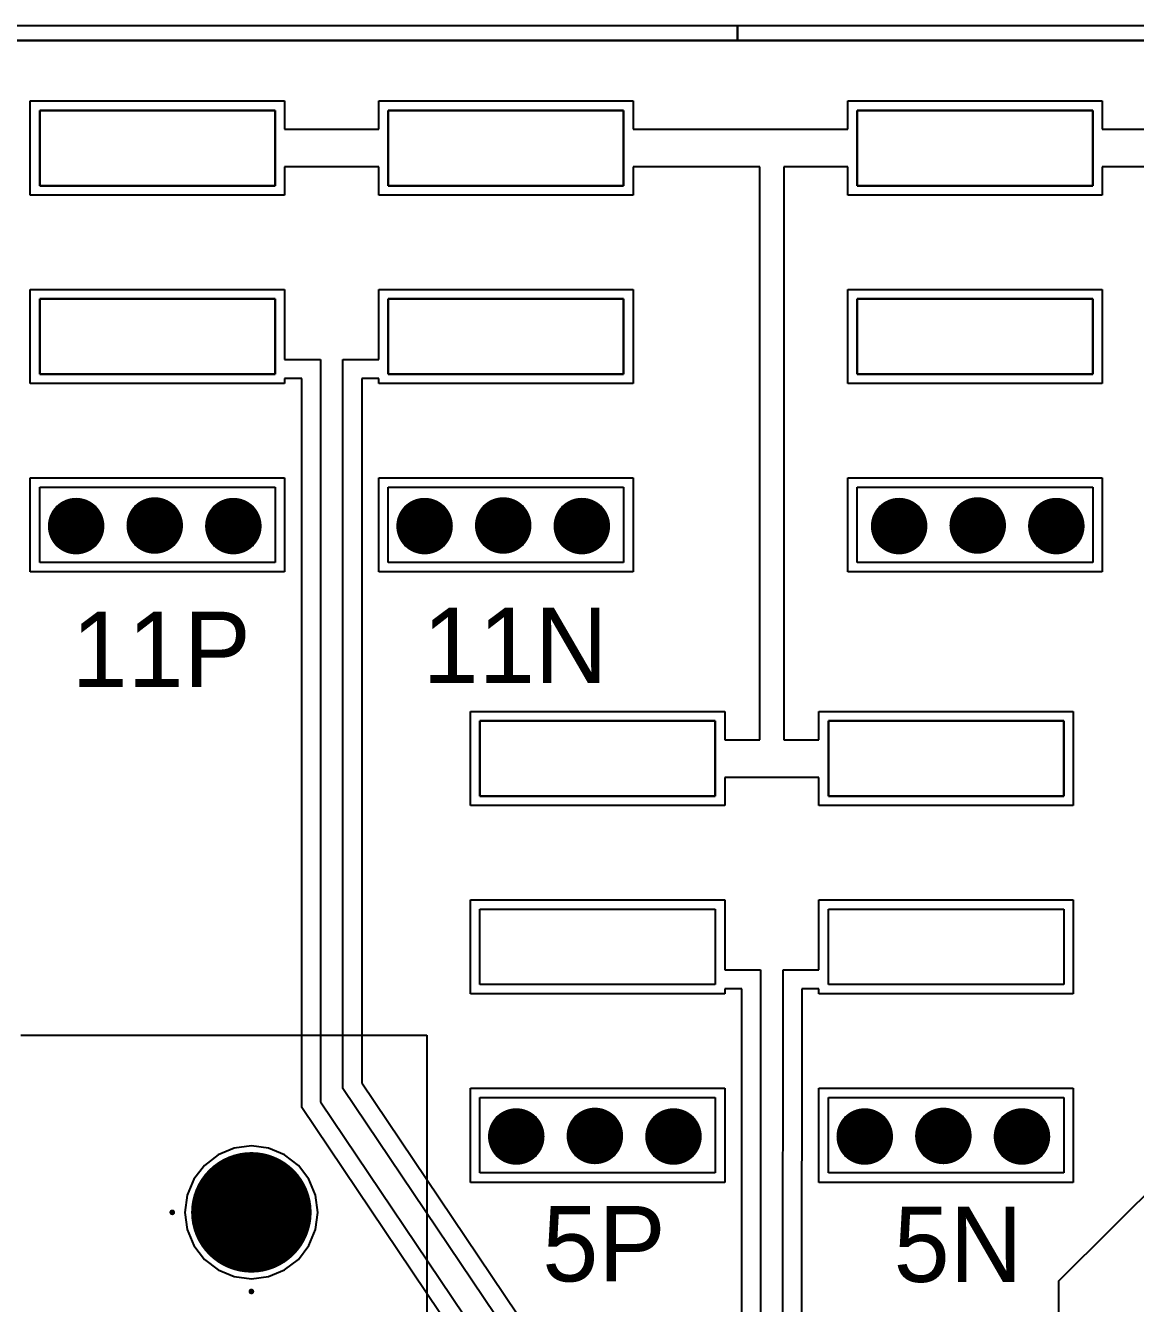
# Model space of a CAD drawing. Header units: millimetres. Extents: x -0.89 to 0.88, y -1.01 to 1.57.
# Drawn here: x -0.383 to 0.206, y 0.327 to 1.005 of the extents above; entities that cross this region are included whole.
import ezdxf

# ---------------------------------------------------------------- set-up
doc = ezdxf.new("R2010")
doc.units = ezdxf.units.MM
doc.header["$MEASUREMENT"] = 0
for name, color, linetype in [('BottomLayer', 5, 'Continuous'), ('DrillDrawing', 1, 'Continuous'), ('Mechanical2', 216, 'Continuous'), ('Mechanical9', 56, 'Continuous'), ('MultiLayer', 9, 'Continuous'), ('PadHoleLayer', 156, 'Continuous'), ('TopLayer', 1, 'Continuous'), ('TopOverlay', 2, 'Continuous'), ('TopPaste', 8, 'Continuous'), ('TopSolder', 216, 'Continuous'), ('ViaHoleLayer', 16, 'Continuous')]:
    doc.layers.add(name, color=color, linetype=linetype)

msp = doc.modelspace()

# ---------------------------------------------------------------- linework, layer by layer
at = {"layer": 'BottomLayer'}
for p, q in [((-0.872, 0.997), (0.872, 0.997)), ((-0.27214, 0.4091), (-0.28065, 0.40557)), ((-0.263, 0.4103), (-0.27214, 0.4091)), ((-0.25386, 0.4091), (-0.263, 0.4103)), ((-0.24535, 0.40557), (-0.25386, 0.4091)), ((-0.28065, 0.40557), (-0.28796, 0.39996)), ((-0.23804, 0.39996), (-0.24535, 0.40557)), ((-0.28796, 0.39996), (-0.29357, 0.39265)), ((-0.23243, 0.39265), (-0.23804, 0.39996)), ((-0.29357, 0.39265), (-0.2971, 0.38414)), ((-0.2289, 0.38414), (-0.23243, 0.39265)), ((-0.2971, 0.38414), (-0.2983, 0.375)), ((-0.2277, 0.375), (-0.2289, 0.38414)), ((-0.2983, 0.375), (-0.2971, 0.36586)), ((-0.2289, 0.36586), (-0.2277, 0.375)), ((-0.2971, 0.36586), (-0.29357, 0.35735)), ((-0.23243, 0.35735), (-0.2289, 0.36586)), ((-0.29357, 0.35735), (-0.28796, 0.35004)), ((-0.23804, 0.35004), (-0.23243, 0.35735)), ((-0.28796, 0.35004), (-0.28065, 0.34443)), ((-0.24535, 0.34443), (-0.23804, 0.35004)), ((-0.28065, 0.34443), (-0.27214, 0.3409)), ((-0.27214, 0.3409), (-0.263, 0.3397)), ((-0.263, 0.3397), (-0.25386, 0.3409)), ((-0.25386, 0.3409), (-0.24535, 0.34443))]:
    msp.add_line(p, q, dxfattribs=at)
for points, const_width in [([(-0.36354, 0.7393, 1), (-0.34854, 0.7393, 1)], 0.015), ([(-0.3218, 0.73961, 1), (-0.3068, 0.73961, 1)], 0.015), ([(-0.28007, 0.7393, 1), (-0.26507, 0.7393, 1)], 0.015), ([(-0.17854, 0.7393, 1), (-0.16354, 0.7393, 1)], 0.015), ([(-0.1368, 0.73961, 1), (-0.1218, 0.73961, 1)], 0.015), ([(-0.09507, 0.7393, 1), (-0.08007, 0.7393, 1)], 0.015), ([(0.07338, 0.7393, 1), (0.08838, 0.7393, 1)], 0.015), ([(0.11511, 0.73961, 1), (0.13011, 0.73961, 1)], 0.015), ([(0.15684, 0.7393, 1), (0.17184, 0.7393, 1)], 0.015), ([(-0.12987, 0.41526, 1), (-0.11487, 0.41526, 1)], 0.015), ([(-0.08814, 0.41557, 1), (-0.07314, 0.41557, 1)], 0.015), ([(-0.04641, 0.41526, 1), (-0.03141, 0.41526, 1)], 0.015), ([(0.05513, 0.41526, 1), (0.07013, 0.41526, 1)], 0.015), ([(0.09686, 0.41557, 1), (0.11186, 0.41557, 1)], 0.015), ([(0.13859, 0.41526, 1), (0.15359, 0.41526, 1)], 0.015), ([(-0.279, 0.375, 1), (-0.247, 0.375, 1)], 0.032)]:
    msp.add_lwpolyline(points, format="xyb", close=True, dxfattribs=dict(at, const_width=const_width))
at = {"layer": 'DrillDrawing', "const_width": 0.002}
for points in [[(-0.36604, 0.7493), (-0.34604, 0.7493)], [(-0.36604, 0.7293), (-0.36604, 0.7493)], [(-0.36204, 0.7453), (-0.35004, 0.7453)], [(-0.36204, 0.7333), (-0.36204, 0.7453)], [(-0.35004, 0.7333), (-0.35004, 0.7453)], [(-0.34604, 0.7293), (-0.34604, 0.7493)], [(-0.3243, 0.74961), (-0.3043, 0.74961)], [(-0.3243, 0.72961), (-0.3243, 0.74961)], [(-0.3203, 0.74561), (-0.3083, 0.74561)], [(-0.3203, 0.73361), (-0.3203, 0.74561)], [(-0.3083, 0.73361), (-0.3083, 0.74561)], [(-0.3043, 0.72961), (-0.3043, 0.74961)], [(-0.28257, 0.7493), (-0.26257, 0.7493)], [(-0.28257, 0.7293), (-0.28257, 0.7493)], [(-0.27857, 0.7453), (-0.26657, 0.7453)], [(-0.27857, 0.7333), (-0.27857, 0.7453)], [(-0.26657, 0.7333), (-0.26657, 0.7453)], [(-0.26257, 0.7293), (-0.26257, 0.7493)], [(-0.18104, 0.7493), (-0.16104, 0.7493)], [(-0.18104, 0.7293), (-0.18104, 0.7493)], [(-0.17704, 0.7453), (-0.16504, 0.7453)], [(-0.17704, 0.7333), (-0.17704, 0.7453)], [(-0.16504, 0.7333), (-0.16504, 0.7453)], [(-0.16104, 0.7293), (-0.16104, 0.7493)], [(-0.1393, 0.74961), (-0.1193, 0.74961)], [(-0.1393, 0.72961), (-0.1393, 0.74961)], [(-0.1353, 0.74561), (-0.1233, 0.74561)], [(-0.1353, 0.73361), (-0.1353, 0.74561)], [(-0.1233, 0.73361), (-0.1233, 0.74561)], [(-0.1193, 0.72961), (-0.1193, 0.74961)], [(-0.09757, 0.7493), (-0.07757, 0.7493)], [(-0.09757, 0.7293), (-0.09757, 0.7493)], [(-0.09357, 0.7453), (-0.08157, 0.7453)], [(-0.09357, 0.7333), (-0.09357, 0.7453)], [(-0.08157, 0.7333), (-0.08157, 0.7453)], [(-0.07757, 0.7293), (-0.07757, 0.7493)], [(0.07088, 0.7493), (0.09088, 0.7493)], [(0.07088, 0.7293), (0.07088, 0.7493)], [(0.07488, 0.7453), (0.08688, 0.7453)], [(0.07488, 0.7333), (0.07488, 0.7453)], [(0.08688, 0.7333), (0.08688, 0.7453)], [(0.09088, 0.7293), (0.09088, 0.7493)], [(0.11261, 0.74961), (0.13261, 0.74961)], [(0.11261, 0.72961), (0.11261, 0.74961)], [(0.11661, 0.74561), (0.12861, 0.74561)], [(0.11661, 0.73361), (0.11661, 0.74561)], [(0.12861, 0.73361), (0.12861, 0.74561)], [(0.13261, 0.72961), (0.13261, 0.74961)], [(0.15434, 0.7493), (0.17434, 0.7493)], [(0.15434, 0.7293), (0.15434, 0.7493)], [(0.15834, 0.7453), (0.17034, 0.7453)], [(0.15834, 0.7333), (0.15834, 0.7453)], [(0.17034, 0.7333), (0.17034, 0.7453)], [(0.17434, 0.7293), (0.17434, 0.7493)], [(-0.36204, 0.7333), (-0.35004, 0.7333)], [(-0.3203, 0.73361), (-0.3083, 0.73361)], [(-0.27857, 0.7333), (-0.26657, 0.7333)], [(-0.17704, 0.7333), (-0.16504, 0.7333)], [(-0.1353, 0.73361), (-0.1233, 0.73361)], [(-0.09357, 0.7333), (-0.08157, 0.7333)], [(0.07488, 0.7333), (0.08688, 0.7333)], [(0.11661, 0.73361), (0.12861, 0.73361)], [(0.15834, 0.7333), (0.17034, 0.7333)], [(-0.36604, 0.7293), (-0.34604, 0.7293)], [(-0.3243, 0.72961), (-0.3043, 0.72961)], [(-0.28257, 0.7293), (-0.26257, 0.7293)], [(-0.18104, 0.7293), (-0.16104, 0.7293)], [(-0.1393, 0.72961), (-0.1193, 0.72961)], [(-0.09757, 0.7293), (-0.07757, 0.7293)], [(0.07088, 0.7293), (0.09088, 0.7293)], [(0.11261, 0.72961), (0.13261, 0.72961)], [(0.15434, 0.7293), (0.17434, 0.7293)], [(-0.13237, 0.42526), (-0.11237, 0.42526)], [(-0.13237, 0.40526), (-0.13237, 0.42526)], [(-0.12837, 0.42126), (-0.11637, 0.42126)], [(-0.12837, 0.40926), (-0.12837, 0.42126)], [(-0.11637, 0.40926), (-0.11637, 0.42126)], [(-0.11237, 0.40526), (-0.11237, 0.42526)], [(-0.09064, 0.42557), (-0.07064, 0.42557)], [(-0.09064, 0.40557), (-0.09064, 0.42557)], [(-0.08664, 0.42157), (-0.07464, 0.42157)], [(-0.08664, 0.40957), (-0.08664, 0.42157)], [(-0.07464, 0.40957), (-0.07464, 0.42157)], [(-0.07064, 0.40557), (-0.07064, 0.42557)], [(-0.04891, 0.42526), (-0.02891, 0.42526)], [(-0.04891, 0.40526), (-0.04891, 0.42526)], [(-0.04491, 0.42126), (-0.03291, 0.42126)], [(-0.04491, 0.40926), (-0.04491, 0.42126)], [(-0.03291, 0.40926), (-0.03291, 0.42126)], [(-0.02891, 0.40526), (-0.02891, 0.42526)], [(0.05263, 0.42526), (0.07263, 0.42526)], [(0.05263, 0.40526), (0.05263, 0.42526)], [(0.05663, 0.42126), (0.06863, 0.42126)], [(0.05663, 0.40926), (0.05663, 0.42126)], [(0.06863, 0.40926), (0.06863, 0.42126)], [(0.07263, 0.40526), (0.07263, 0.42526)], [(0.09436, 0.42557), (0.11436, 0.42557)], [(0.09436, 0.40557), (0.09436, 0.42557)], [(0.09836, 0.42157), (0.11036, 0.42157)], [(0.09836, 0.40957), (0.09836, 0.42157)], [(0.11036, 0.40957), (0.11036, 0.42157)], [(0.11436, 0.40557), (0.11436, 0.42557)], [(0.13609, 0.42526), (0.15609, 0.42526)], [(0.13609, 0.40526), (0.13609, 0.42526)], [(0.14009, 0.42126), (0.15209, 0.42126)], [(0.14009, 0.40926), (0.14009, 0.42126)], [(0.15209, 0.40926), (0.15209, 0.42126)], [(0.15609, 0.40526), (0.15609, 0.42526)], [(-0.12837, 0.40926), (-0.11637, 0.40926)], [(-0.08664, 0.40957), (-0.07464, 0.40957)], [(-0.04491, 0.40926), (-0.03291, 0.40926)], [(0.05663, 0.40926), (0.06863, 0.40926)], [(0.09836, 0.40957), (0.11036, 0.40957)], [(0.14009, 0.40926), (0.15209, 0.40926)], [(-0.13237, 0.40526), (-0.11237, 0.40526)], [(-0.09064, 0.40557), (-0.07064, 0.40557)], [(-0.04891, 0.40526), (-0.02891, 0.40526)], [(0.05263, 0.40526), (0.07263, 0.40526)], [(0.09436, 0.40557), (0.11436, 0.40557)], [(0.13609, 0.40526), (0.15609, 0.40526)], [(-0.273, 0.385), (-0.253, 0.385)], [(-0.273, 0.365), (-0.273, 0.385)], [(-0.253, 0.365), (-0.253, 0.385)], [(-0.273, 0.365), (-0.253, 0.365)]]:
    msp.add_lwpolyline(points, dxfattribs=at)
at = {"layer": 'DrillDrawing', "const_width": 0.001}
for points in [[(-0.36654, 0.7493, 1), (-0.36554, 0.7493, 1)], [(-0.36654, 0.7493, 1), (-0.36554, 0.7493, 1)], [(-0.36254, 0.7453, 1), (-0.36154, 0.7453, 1)], [(-0.36254, 0.7453, 1), (-0.36154, 0.7453, 1)], [(-0.35054, 0.7453, 1), (-0.34954, 0.7453, 1)], [(-0.35054, 0.7453, 1), (-0.34954, 0.7453, 1)], [(-0.34654, 0.7493, 1), (-0.34554, 0.7493, 1)], [(-0.34654, 0.7493, 1), (-0.34554, 0.7493, 1)], [(-0.3248, 0.74961, 1), (-0.3238, 0.74961, 1)], [(-0.3248, 0.74961, 1), (-0.3238, 0.74961, 1)], [(-0.3208, 0.74561, 1), (-0.3198, 0.74561, 1)], [(-0.3208, 0.74561, 1), (-0.3198, 0.74561, 1)], [(-0.3088, 0.74561, 1), (-0.3078, 0.74561, 1)], [(-0.3088, 0.74561, 1), (-0.3078, 0.74561, 1)], [(-0.3048, 0.74961, 1), (-0.3038, 0.74961, 1)], [(-0.3048, 0.74961, 1), (-0.3038, 0.74961, 1)], [(-0.28307, 0.7493, 1), (-0.28207, 0.7493, 1)], [(-0.28307, 0.7493, 1), (-0.28207, 0.7493, 1)], [(-0.27907, 0.7453, 1), (-0.27807, 0.7453, 1)], [(-0.27907, 0.7453, 1), (-0.27807, 0.7453, 1)], [(-0.26707, 0.7453, 1), (-0.26607, 0.7453, 1)], [(-0.26707, 0.7453, 1), (-0.26607, 0.7453, 1)], [(-0.26307, 0.7493, 1), (-0.26207, 0.7493, 1)], [(-0.26307, 0.7493, 1), (-0.26207, 0.7493, 1)], [(-0.18154, 0.7493, 1), (-0.18054, 0.7493, 1)], [(-0.18154, 0.7493, 1), (-0.18054, 0.7493, 1)], [(-0.17754, 0.7453, 1), (-0.17654, 0.7453, 1)], [(-0.17754, 0.7453, 1), (-0.17654, 0.7453, 1)], [(-0.16554, 0.7453, 1), (-0.16454, 0.7453, 1)], [(-0.16554, 0.7453, 1), (-0.16454, 0.7453, 1)], [(-0.16154, 0.7493, 1), (-0.16054, 0.7493, 1)], [(-0.16154, 0.7493, 1), (-0.16054, 0.7493, 1)], [(-0.1398, 0.74961, 1), (-0.1388, 0.74961, 1)], [(-0.1398, 0.74961, 1), (-0.1388, 0.74961, 1)], [(-0.1358, 0.74561, 1), (-0.1348, 0.74561, 1)], [(-0.1358, 0.74561, 1), (-0.1348, 0.74561, 1)], [(-0.1238, 0.74561, 1), (-0.1228, 0.74561, 1)], [(-0.1238, 0.74561, 1), (-0.1228, 0.74561, 1)], [(-0.1198, 0.74961, 1), (-0.1188, 0.74961, 1)], [(-0.1198, 0.74961, 1), (-0.1188, 0.74961, 1)], [(-0.09807, 0.7493, 1), (-0.09707, 0.7493, 1)], [(-0.09807, 0.7493, 1), (-0.09707, 0.7493, 1)], [(-0.09407, 0.7453, 1), (-0.09307, 0.7453, 1)], [(-0.09407, 0.7453, 1), (-0.09307, 0.7453, 1)], [(-0.08207, 0.7453, 1), (-0.08107, 0.7453, 1)], [(-0.08207, 0.7453, 1), (-0.08107, 0.7453, 1)], [(-0.07807, 0.7493, 1), (-0.07707, 0.7493, 1)], [(-0.07807, 0.7493, 1), (-0.07707, 0.7493, 1)], [(0.07038, 0.7493, 1), (0.07138, 0.7493, 1)], [(0.07038, 0.7493, 1), (0.07138, 0.7493, 1)], [(0.07438, 0.7453, 1), (0.07538, 0.7453, 1)], [(0.07438, 0.7453, 1), (0.07538, 0.7453, 1)], [(0.08638, 0.7453, 1), (0.08738, 0.7453, 1)], [(0.08638, 0.7453, 1), (0.08738, 0.7453, 1)], [(0.09038, 0.7493, 1), (0.09138, 0.7493, 1)], [(0.09038, 0.7493, 1), (0.09138, 0.7493, 1)], [(0.11211, 0.74961, 1), (0.11311, 0.74961, 1)], [(0.11211, 0.74961, 1), (0.11311, 0.74961, 1)], [(0.11611, 0.74561, 1), (0.11711, 0.74561, 1)], [(0.11611, 0.74561, 1), (0.11711, 0.74561, 1)], [(0.12811, 0.74561, 1), (0.12911, 0.74561, 1)], [(0.12811, 0.74561, 1), (0.12911, 0.74561, 1)], [(0.13211, 0.74961, 1), (0.13311, 0.74961, 1)], [(0.13211, 0.74961, 1), (0.13311, 0.74961, 1)], [(0.15384, 0.7493, 1), (0.15484, 0.7493, 1)], [(0.15384, 0.7493, 1), (0.15484, 0.7493, 1)], [(0.15784, 0.7453, 1), (0.15884, 0.7453, 1)], [(0.15784, 0.7453, 1), (0.15884, 0.7453, 1)], [(0.16984, 0.7453, 1), (0.17084, 0.7453, 1)], [(0.16984, 0.7453, 1), (0.17084, 0.7453, 1)], [(0.17384, 0.7493, 1), (0.17484, 0.7493, 1)], [(0.17384, 0.7493, 1), (0.17484, 0.7493, 1)], [(-0.36254, 0.7333, 1), (-0.36154, 0.7333, 1)], [(-0.36254, 0.7333, 1), (-0.36154, 0.7333, 1)], [(-0.35054, 0.7333, 1), (-0.34954, 0.7333, 1)], [(-0.35054, 0.7333, 1), (-0.34954, 0.7333, 1)], [(-0.3208, 0.73361, 1), (-0.3198, 0.73361, 1)], [(-0.3208, 0.73361, 1), (-0.3198, 0.73361, 1)], [(-0.3088, 0.73361, 1), (-0.3078, 0.73361, 1)], [(-0.3088, 0.73361, 1), (-0.3078, 0.73361, 1)], [(-0.27907, 0.7333, 1), (-0.27807, 0.7333, 1)], [(-0.27907, 0.7333, 1), (-0.27807, 0.7333, 1)], [(-0.26707, 0.7333, 1), (-0.26607, 0.7333, 1)], [(-0.26707, 0.7333, 1), (-0.26607, 0.7333, 1)], [(-0.17754, 0.7333, 1), (-0.17654, 0.7333, 1)], [(-0.17754, 0.7333, 1), (-0.17654, 0.7333, 1)], [(-0.16554, 0.7333, 1), (-0.16454, 0.7333, 1)], [(-0.16554, 0.7333, 1), (-0.16454, 0.7333, 1)], [(-0.1358, 0.73361, 1), (-0.1348, 0.73361, 1)], [(-0.1358, 0.73361, 1), (-0.1348, 0.73361, 1)], [(-0.1238, 0.73361, 1), (-0.1228, 0.73361, 1)], [(-0.1238, 0.73361, 1), (-0.1228, 0.73361, 1)], [(-0.09407, 0.7333, 1), (-0.09307, 0.7333, 1)], [(-0.09407, 0.7333, 1), (-0.09307, 0.7333, 1)], [(-0.08207, 0.7333, 1), (-0.08107, 0.7333, 1)], [(-0.08207, 0.7333, 1), (-0.08107, 0.7333, 1)], [(0.07438, 0.7333, 1), (0.07538, 0.7333, 1)], [(0.07438, 0.7333, 1), (0.07538, 0.7333, 1)], [(0.08638, 0.7333, 1), (0.08738, 0.7333, 1)], [(0.08638, 0.7333, 1), (0.08738, 0.7333, 1)], [(0.11611, 0.73361, 1), (0.11711, 0.73361, 1)], [(0.11611, 0.73361, 1), (0.11711, 0.73361, 1)], [(0.12811, 0.73361, 1), (0.12911, 0.73361, 1)], [(0.12811, 0.73361, 1), (0.12911, 0.73361, 1)], [(0.15784, 0.7333, 1), (0.15884, 0.7333, 1)], [(0.15784, 0.7333, 1), (0.15884, 0.7333, 1)], [(0.16984, 0.7333, 1), (0.17084, 0.7333, 1)], [(0.16984, 0.7333, 1), (0.17084, 0.7333, 1)], [(-0.36654, 0.7293, 1), (-0.36554, 0.7293, 1)], [(-0.36654, 0.7293, 1), (-0.36554, 0.7293, 1)], [(-0.34654, 0.7293, 1), (-0.34554, 0.7293, 1)], [(-0.34654, 0.7293, 1), (-0.34554, 0.7293, 1)], [(-0.3248, 0.72961, 1), (-0.3238, 0.72961, 1)], [(-0.3248, 0.72961, 1), (-0.3238, 0.72961, 1)], [(-0.3048, 0.72961, 1), (-0.3038, 0.72961, 1)], [(-0.3048, 0.72961, 1), (-0.3038, 0.72961, 1)], [(-0.28307, 0.7293, 1), (-0.28207, 0.7293, 1)], [(-0.28307, 0.7293, 1), (-0.28207, 0.7293, 1)], [(-0.26307, 0.7293, 1), (-0.26207, 0.7293, 1)], [(-0.26307, 0.7293, 1), (-0.26207, 0.7293, 1)], [(-0.18154, 0.7293, 1), (-0.18054, 0.7293, 1)], [(-0.18154, 0.7293, 1), (-0.18054, 0.7293, 1)], [(-0.16154, 0.7293, 1), (-0.16054, 0.7293, 1)], [(-0.16154, 0.7293, 1), (-0.16054, 0.7293, 1)], [(-0.1398, 0.72961, 1), (-0.1388, 0.72961, 1)], [(-0.1398, 0.72961, 1), (-0.1388, 0.72961, 1)], [(-0.1198, 0.72961, 1), (-0.1188, 0.72961, 1)], [(-0.1198, 0.72961, 1), (-0.1188, 0.72961, 1)], [(-0.09807, 0.7293, 1), (-0.09707, 0.7293, 1)], [(-0.09807, 0.7293, 1), (-0.09707, 0.7293, 1)], [(-0.07807, 0.7293, 1), (-0.07707, 0.7293, 1)], [(-0.07807, 0.7293, 1), (-0.07707, 0.7293, 1)], [(0.07038, 0.7293, 1), (0.07138, 0.7293, 1)], [(0.07038, 0.7293, 1), (0.07138, 0.7293, 1)], [(0.09038, 0.7293, 1), (0.09138, 0.7293, 1)], [(0.09038, 0.7293, 1), (0.09138, 0.7293, 1)], [(0.11211, 0.72961, 1), (0.11311, 0.72961, 1)], [(0.11211, 0.72961, 1), (0.11311, 0.72961, 1)], [(0.13211, 0.72961, 1), (0.13311, 0.72961, 1)], [(0.13211, 0.72961, 1), (0.13311, 0.72961, 1)], [(0.15384, 0.7293, 1), (0.15484, 0.7293, 1)], [(0.15384, 0.7293, 1), (0.15484, 0.7293, 1)], [(0.17384, 0.7293, 1), (0.17484, 0.7293, 1)], [(0.17384, 0.7293, 1), (0.17484, 0.7293, 1)], [(-0.13287, 0.42526, 1), (-0.13187, 0.42526, 1)], [(-0.13287, 0.42526, 1), (-0.13187, 0.42526, 1)], [(-0.12887, 0.42126, 1), (-0.12787, 0.42126, 1)], [(-0.12887, 0.42126, 1), (-0.12787, 0.42126, 1)], [(-0.11687, 0.42126, 1), (-0.11587, 0.42126, 1)], [(-0.11687, 0.42126, 1), (-0.11587, 0.42126, 1)], [(-0.11287, 0.42526, 1), (-0.11187, 0.42526, 1)], [(-0.11287, 0.42526, 1), (-0.11187, 0.42526, 1)], [(-0.09114, 0.42557, 1), (-0.09014, 0.42557, 1)], [(-0.09114, 0.42557, 1), (-0.09014, 0.42557, 1)], [(-0.08714, 0.42157, 1), (-0.08614, 0.42157, 1)], [(-0.08714, 0.42157, 1), (-0.08614, 0.42157, 1)], [(-0.07514, 0.42157, 1), (-0.07414, 0.42157, 1)], [(-0.07514, 0.42157, 1), (-0.07414, 0.42157, 1)], [(-0.07114, 0.42557, 1), (-0.07014, 0.42557, 1)], [(-0.07114, 0.42557, 1), (-0.07014, 0.42557, 1)], [(-0.04941, 0.42526, 1), (-0.04841, 0.42526, 1)], [(-0.04941, 0.42526, 1), (-0.04841, 0.42526, 1)], [(-0.04541, 0.42126, 1), (-0.04441, 0.42126, 1)], [(-0.04541, 0.42126, 1), (-0.04441, 0.42126, 1)], [(-0.03341, 0.42126, 1), (-0.03241, 0.42126, 1)], [(-0.03341, 0.42126, 1), (-0.03241, 0.42126, 1)], [(-0.02941, 0.42526, 1), (-0.02841, 0.42526, 1)], [(-0.02941, 0.42526, 1), (-0.02841, 0.42526, 1)], [(0.05213, 0.42526, 1), (0.05313, 0.42526, 1)], [(0.05213, 0.42526, 1), (0.05313, 0.42526, 1)], [(0.05613, 0.42126, 1), (0.05713, 0.42126, 1)], [(0.05613, 0.42126, 1), (0.05713, 0.42126, 1)], [(0.06813, 0.42126, 1), (0.06913, 0.42126, 1)], [(0.06813, 0.42126, 1), (0.06913, 0.42126, 1)], [(0.07213, 0.42526, 1), (0.07313, 0.42526, 1)], [(0.07213, 0.42526, 1), (0.07313, 0.42526, 1)], [(0.09386, 0.42557, 1), (0.09486, 0.42557, 1)], [(0.09386, 0.42557, 1), (0.09486, 0.42557, 1)], [(0.09786, 0.42157, 1), (0.09886, 0.42157, 1)], [(0.09786, 0.42157, 1), (0.09886, 0.42157, 1)], [(0.10986, 0.42157, 1), (0.11086, 0.42157, 1)], [(0.10986, 0.42157, 1), (0.11086, 0.42157, 1)], [(0.11386, 0.42557, 1), (0.11486, 0.42557, 1)], [(0.11386, 0.42557, 1), (0.11486, 0.42557, 1)], [(0.13559, 0.42526, 1), (0.13659, 0.42526, 1)], [(0.13559, 0.42526, 1), (0.13659, 0.42526, 1)], [(0.13959, 0.42126, 1), (0.14059, 0.42126, 1)], [(0.13959, 0.42126, 1), (0.14059, 0.42126, 1)], [(0.15159, 0.42126, 1), (0.15259, 0.42126, 1)], [(0.15159, 0.42126, 1), (0.15259, 0.42126, 1)], [(0.15559, 0.42526, 1), (0.15659, 0.42526, 1)], [(0.15559, 0.42526, 1), (0.15659, 0.42526, 1)], [(-0.12887, 0.40926, 1), (-0.12787, 0.40926, 1)], [(-0.12887, 0.40926, 1), (-0.12787, 0.40926, 1)], [(-0.11687, 0.40926, 1), (-0.11587, 0.40926, 1)], [(-0.11687, 0.40926, 1), (-0.11587, 0.40926, 1)], [(-0.08714, 0.40957, 1), (-0.08614, 0.40957, 1)], [(-0.08714, 0.40957, 1), (-0.08614, 0.40957, 1)], [(-0.07514, 0.40957, 1), (-0.07414, 0.40957, 1)], [(-0.07514, 0.40957, 1), (-0.07414, 0.40957, 1)], [(-0.04541, 0.40926, 1), (-0.04441, 0.40926, 1)], [(-0.04541, 0.40926, 1), (-0.04441, 0.40926, 1)], [(-0.03341, 0.40926, 1), (-0.03241, 0.40926, 1)], [(-0.03341, 0.40926, 1), (-0.03241, 0.40926, 1)], [(0.05613, 0.40926, 1), (0.05713, 0.40926, 1)], [(0.05613, 0.40926, 1), (0.05713, 0.40926, 1)], [(0.06813, 0.40926, 1), (0.06913, 0.40926, 1)], [(0.06813, 0.40926, 1), (0.06913, 0.40926, 1)], [(0.09786, 0.40957, 1), (0.09886, 0.40957, 1)], [(0.09786, 0.40957, 1), (0.09886, 0.40957, 1)], [(0.10986, 0.40957, 1), (0.11086, 0.40957, 1)], [(0.10986, 0.40957, 1), (0.11086, 0.40957, 1)], [(0.13959, 0.40926, 1), (0.14059, 0.40926, 1)], [(0.13959, 0.40926, 1), (0.14059, 0.40926, 1)], [(0.15159, 0.40926, 1), (0.15259, 0.40926, 1)], [(0.15159, 0.40926, 1), (0.15259, 0.40926, 1)], [(-0.13287, 0.40526, 1), (-0.13187, 0.40526, 1)], [(-0.13287, 0.40526, 1), (-0.13187, 0.40526, 1)], [(-0.11287, 0.40526, 1), (-0.11187, 0.40526, 1)], [(-0.11287, 0.40526, 1), (-0.11187, 0.40526, 1)], [(-0.09114, 0.40557, 1), (-0.09014, 0.40557, 1)], [(-0.09114, 0.40557, 1), (-0.09014, 0.40557, 1)], [(-0.07114, 0.40557, 1), (-0.07014, 0.40557, 1)], [(-0.07114, 0.40557, 1), (-0.07014, 0.40557, 1)], [(-0.04941, 0.40526, 1), (-0.04841, 0.40526, 1)], [(-0.04941, 0.40526, 1), (-0.04841, 0.40526, 1)], [(-0.02941, 0.40526, 1), (-0.02841, 0.40526, 1)], [(-0.02941, 0.40526, 1), (-0.02841, 0.40526, 1)], [(0.05213, 0.40526, 1), (0.05313, 0.40526, 1)], [(0.05213, 0.40526, 1), (0.05313, 0.40526, 1)], [(0.07213, 0.40526, 1), (0.07313, 0.40526, 1)], [(0.07213, 0.40526, 1), (0.07313, 0.40526, 1)], [(0.09386, 0.40557, 1), (0.09486, 0.40557, 1)], [(0.09386, 0.40557, 1), (0.09486, 0.40557, 1)], [(0.11386, 0.40557, 1), (0.11486, 0.40557, 1)], [(0.11386, 0.40557, 1), (0.11486, 0.40557, 1)], [(0.13559, 0.40526, 1), (0.13659, 0.40526, 1)], [(0.13559, 0.40526, 1), (0.13659, 0.40526, 1)], [(0.15559, 0.40526, 1), (0.15659, 0.40526, 1)], [(0.15559, 0.40526, 1), (0.15659, 0.40526, 1)], [(-0.2735, 0.385, 1), (-0.2725, 0.385, 1)], [(-0.2735, 0.385, 1), (-0.2725, 0.385, 1)], [(-0.2535, 0.385, 1), (-0.2525, 0.385, 1)], [(-0.2535, 0.385, 1), (-0.2525, 0.385, 1)], [(-0.2735, 0.365, 1), (-0.2725, 0.365, 1)], [(-0.2735, 0.365, 1), (-0.2725, 0.365, 1)], [(-0.2535, 0.365, 1), (-0.2525, 0.365, 1)], [(-0.2535, 0.365, 1), (-0.2525, 0.365, 1)]]:
    msp.add_lwpolyline(points, format="xyb", close=True, dxfattribs=at)
at = {"layer": 'Mechanical2', "const_width": 0.0000001}
msp.add_lwpolyline([(-0.875, 1), (0.875, 1)], dxfattribs=at)
at = {"layer": 'Mechanical9', "const_width": 0.0015}
for points in [[(-0.30575, 0.375, 1), (-0.30425, 0.375, 1)], [(-0.26375, 0.333, 1), (-0.26225, 0.333, 1)]]:
    msp.add_lwpolyline(points, format="xyb", close=True, dxfattribs=at)
at = {"layer": 'MultiLayer'}
for points, const_width in [([(-0.36354, 0.7393, 1), (-0.34854, 0.7393, 1)], 0.015), ([(-0.3218, 0.73961, 1), (-0.3068, 0.73961, 1)], 0.015), ([(-0.28007, 0.7393, 1), (-0.26507, 0.7393, 1)], 0.015), ([(-0.17854, 0.7393, 1), (-0.16354, 0.7393, 1)], 0.015), ([(-0.1368, 0.73961, 1), (-0.1218, 0.73961, 1)], 0.015), ([(-0.09507, 0.7393, 1), (-0.08007, 0.7393, 1)], 0.015), ([(0.07338, 0.7393, 1), (0.08838, 0.7393, 1)], 0.015), ([(0.11511, 0.73961, 1), (0.13011, 0.73961, 1)], 0.015), ([(0.15684, 0.7393, 1), (0.17184, 0.7393, 1)], 0.015), ([(-0.12987, 0.41526, 1), (-0.11487, 0.41526, 1)], 0.015), ([(-0.08814, 0.41557, 1), (-0.07314, 0.41557, 1)], 0.015), ([(-0.04641, 0.41526, 1), (-0.03141, 0.41526, 1)], 0.015), ([(0.05513, 0.41526, 1), (0.07013, 0.41526, 1)], 0.015), ([(0.09686, 0.41557, 1), (0.11186, 0.41557, 1)], 0.015), ([(0.13859, 0.41526, 1), (0.15359, 0.41526, 1)], 0.015), ([(-0.279, 0.375, 1), (-0.247, 0.375, 1)], 0.032)]:
    msp.add_lwpolyline(points, format="xyb", close=True, dxfattribs=dict(at, const_width=const_width))
at = {"layer": 'PadHoleLayer', "const_width": 0.032}
msp.add_lwpolyline([(-0.279, 0.375, 1), (-0.247, 0.375, 1)], format="xyb", close=True, dxfattribs=at)
at = {"layer": 'TopLayer'}
for p, q in [((-0.38036, 0.91496), (-0.38036, 0.96496)), ((-0.38036, 0.96496), (-0.24536, 0.96496)), ((-0.24536, 0.96496), (-0.24536, 0.94996)), ((-0.19536, 0.94996), (-0.19536, 0.96496)), ((-0.19536, 0.96496), (-0.06036, 0.96496)), ((-0.06036, 0.96496), (-0.06036, 0.94996)), ((0.05367, 0.94996), (0.05367, 0.96496)), ((0.05367, 0.96496), (0.18867, 0.96496)), ((0.18867, 0.96496), (0.18867, 0.94996)), ((-0.24536, 0.94996), (-0.19536, 0.94996)), ((-0.06036, 0.94996), (0.05367, 0.94996)), ((0.18867, 0.94996), (0.23867, 0.94996)), ((-0.19536, 0.92996), (-0.24536, 0.92996)), ((-0.24536, 0.92996), (-0.24536, 0.91496)), ((-0.19536, 0.91496), (-0.19536, 0.92996)), ((0.00691, 0.92996), (-0.06036, 0.92996)), ((-0.06036, 0.92996), (-0.06036, 0.91496)), ((0.00691, 0.62592), (0.00691, 0.92996)), ((0.05367, 0.92996), (0.01969, 0.92996)), ((0.01969, 0.92996), (0.01969, 0.62592)), ((0.05367, 0.91496), (0.05367, 0.92996)), ((0.23867, 0.92996), (0.18867, 0.92996)), ((0.18867, 0.92996), (0.18867, 0.91496)), ((-0.24536, 0.91496), (-0.38036, 0.91496)), ((-0.06036, 0.91496), (-0.19536, 0.91496)), ((0.18867, 0.91496), (0.05367, 0.91496)), ((-0.38036, 0.81496), (-0.38036, 0.86496)), ((-0.38036, 0.86496), (-0.24536, 0.86496)), ((-0.24536, 0.86496), (-0.24536, 0.82771)), ((-0.19536, 0.82771), (-0.19536, 0.86496)), ((-0.19536, 0.86496), (-0.06036, 0.86496)), ((-0.06036, 0.86496), (-0.06036, 0.81496)), ((0.05367, 0.81496), (0.05367, 0.86496)), ((0.05367, 0.86496), (0.18867, 0.86496)), ((0.18867, 0.86496), (0.18867, 0.81496)), ((-0.24536, 0.82771), (-0.22629, 0.82771)), ((-0.22629, 0.82771), (-0.22629, 0.43366)), ((-0.21443, 0.44078), (-0.21443, 0.82771)), ((-0.21443, 0.82771), (-0.19536, 0.82771)), ((-0.24536, 0.81496), (-0.38036, 0.81496)), ((-0.23629, 0.81771), (-0.24536, 0.81771)), ((-0.24536, 0.81771), (-0.24536, 0.81496)), ((-0.23629, 0.43061), (-0.23629, 0.81771)), ((-0.19536, 0.81771), (-0.20443, 0.81771)), ((-0.20443, 0.81771), (-0.20443, 0.44383)), ((-0.19536, 0.81496), (-0.19536, 0.81771)), ((-0.06036, 0.81496), (-0.19536, 0.81496)), ((0.18867, 0.81496), (0.05367, 0.81496)), ((-0.38036, 0.71496), (-0.38036, 0.76496)), ((-0.38036, 0.76496), (-0.24536, 0.76496)), ((-0.24536, 0.76496), (-0.24536, 0.71496)), ((-0.19536, 0.71496), (-0.19536, 0.76496)), ((-0.19536, 0.76496), (-0.06036, 0.76496)), ((-0.06036, 0.76496), (-0.06036, 0.71496)), ((0.05367, 0.71496), (0.05367, 0.76496)), ((0.05367, 0.76496), (0.18867, 0.76496)), ((0.18867, 0.76496), (0.18867, 0.71496)), ((-0.24536, 0.71496), (-0.38036, 0.71496)), ((-0.06036, 0.71496), (-0.19536, 0.71496)), ((0.18867, 0.71496), (0.05367, 0.71496)), ((-0.1467, 0.59092), (-0.1467, 0.64092)), ((-0.1467, 0.64092), (-0.0117, 0.64092)), ((-0.0117, 0.64092), (-0.0117, 0.62592)), ((0.0383, 0.62592), (0.0383, 0.64092)), ((0.0383, 0.64092), (0.1733, 0.64092)), ((0.1733, 0.64092), (0.1733, 0.59092)), ((-0.0117, 0.62592), (0.00691, 0.62592)), ((0.01969, 0.62592), (0.0383, 0.62592)), ((0.0383, 0.60592), (-0.0117, 0.60592)), ((-0.0117, 0.60592), (-0.0117, 0.59092)), ((0.0383, 0.59092), (0.0383, 0.60592)), ((-0.0117, 0.59092), (-0.1467, 0.59092)), ((0.1733, 0.59092), (0.0383, 0.59092)), ((-0.1467, 0.49092), (-0.1467, 0.54092)), ((-0.1467, 0.54092), (-0.0117, 0.54092)), ((-0.0117, 0.54092), (-0.0117, 0.50367)), ((0.0383, 0.50367), (0.0383, 0.54092)), ((0.0383, 0.54092), (0.1733, 0.54092)), ((0.1733, 0.54092), (0.1733, 0.49092)), ((-0.0117, 0.50367), (0.00737, 0.50367)), ((0.00737, 0.50367), (0.00737, 0.25239)), ((0.019, 0.25306), (0.01923, 0.50367)), ((0.01923, 0.50367), (0.0383, 0.50367)), ((-0.0117, 0.49092), (-0.1467, 0.49092)), ((-0.00263, 0.49367), (-0.0117, 0.49367)), ((-0.0117, 0.49367), (-0.0117, 0.49092)), ((-0.00263, 0.25322), (-0.00263, 0.49367)), ((0.02923, 0.49367), (0.029, 0.25222)), ((0.0383, 0.49367), (0.02923, 0.49367)), ((0.0383, 0.49092), (0.0383, 0.49367)), ((0.1733, 0.49092), (0.0383, 0.49092)), ((-0.20443, 0.44383), (-0.0246, 0.17669)), ((-0.0345, 0.17349), (-0.21443, 0.44078)), ((-0.1467, 0.39092), (-0.1467, 0.44092)), ((-0.1467, 0.44092), (-0.0117, 0.44092)), ((-0.0117, 0.44092), (-0.0117, 0.39092)), ((0.0383, 0.39092), (0.0383, 0.44092)), ((0.0383, 0.44092), (0.1733, 0.44092)), ((0.1733, 0.44092), (0.1733, 0.39092)), ((-0.0541, 0.15996), (-0.23629, 0.43061)), ((-0.22629, 0.43366), (-0.0443, 0.16331)), ((-0.0117, 0.39092), (-0.1467, 0.39092)), ((0.1733, 0.39092), (0.0383, 0.39092))]:
    msp.add_line(p, q, dxfattribs=at)
for points, const_width in [([(-0.36354, 0.7393, 1), (-0.34854, 0.7393, 1)], 0.015), ([(-0.3218, 0.73961, 1), (-0.3068, 0.73961, 1)], 0.015), ([(-0.28007, 0.7393, 1), (-0.26507, 0.7393, 1)], 0.015), ([(-0.17854, 0.7393, 1), (-0.16354, 0.7393, 1)], 0.015), ([(-0.1368, 0.73961, 1), (-0.1218, 0.73961, 1)], 0.015), ([(-0.09507, 0.7393, 1), (-0.08007, 0.7393, 1)], 0.015), ([(0.07338, 0.7393, 1), (0.08838, 0.7393, 1)], 0.015), ([(0.11511, 0.73961, 1), (0.13011, 0.73961, 1)], 0.015), ([(0.15684, 0.7393, 1), (0.17184, 0.7393, 1)], 0.015), ([(-0.12987, 0.41526, 1), (-0.11487, 0.41526, 1)], 0.015), ([(-0.08814, 0.41557, 1), (-0.07314, 0.41557, 1)], 0.015), ([(-0.04641, 0.41526, 1), (-0.03141, 0.41526, 1)], 0.015), ([(0.05513, 0.41526, 1), (0.07013, 0.41526, 1)], 0.015), ([(0.09686, 0.41557, 1), (0.11186, 0.41557, 1)], 0.015), ([(0.13859, 0.41526, 1), (0.15359, 0.41526, 1)], 0.015), ([(-0.279, 0.375, 1), (-0.247, 0.375, 1)], 0.032)]:
    msp.add_lwpolyline(points, format="xyb", close=True, dxfattribs=dict(at, const_width=const_width))
at = {"layer": 'TopPaste'}
for p, q in [((-0.37536, 0.95996), (-0.37536, 0.91996)), ((-0.25036, 0.95996), (-0.37536, 0.95996)), ((-0.25036, 0.91996), (-0.25036, 0.95996)), ((-0.19036, 0.95996), (-0.19036, 0.91996)), ((-0.06536, 0.95996), (-0.19036, 0.95996)), ((-0.06536, 0.91996), (-0.06536, 0.95996)), ((0.05867, 0.95996), (0.05867, 0.91996)), ((0.18367, 0.95996), (0.05867, 0.95996)), ((0.18367, 0.91996), (0.18367, 0.95996)), ((-0.37536, 0.91996), (-0.25036, 0.91996)), ((-0.19036, 0.91996), (-0.06536, 0.91996)), ((0.05867, 0.91996), (0.18367, 0.91996)), ((-0.37536, 0.85996), (-0.37536, 0.81996)), ((-0.25036, 0.85996), (-0.37536, 0.85996)), ((-0.25036, 0.81996), (-0.25036, 0.85996)), ((-0.19036, 0.85996), (-0.19036, 0.81996)), ((-0.06536, 0.85996), (-0.19036, 0.85996)), ((-0.06536, 0.81996), (-0.06536, 0.85996)), ((0.05867, 0.85996), (0.05867, 0.81996)), ((0.18367, 0.85996), (0.05867, 0.85996)), ((0.18367, 0.81996), (0.18367, 0.85996)), ((-0.37536, 0.81996), (-0.25036, 0.81996)), ((-0.19036, 0.81996), (-0.06536, 0.81996)), ((0.05867, 0.81996), (0.18367, 0.81996)), ((-0.37536, 0.71996), (-0.37536, 0.75996)), ((-0.37536, 0.75996), (-0.25036, 0.75996)), ((-0.25036, 0.75996), (-0.25036, 0.71996)), ((-0.19036, 0.71996), (-0.19036, 0.75996)), ((-0.19036, 0.75996), (-0.06536, 0.75996)), ((-0.06536, 0.75996), (-0.06536, 0.71996)), ((0.05867, 0.71996), (0.05867, 0.75996)), ((0.05867, 0.75996), (0.18367, 0.75996)), ((0.18367, 0.75996), (0.18367, 0.71996)), ((-0.25036, 0.71996), (-0.37536, 0.71996)), ((-0.06536, 0.71996), (-0.19036, 0.71996)), ((0.18367, 0.71996), (0.05867, 0.71996)), ((-0.0167, 0.63592), (-0.1417, 0.63592)), ((-0.1417, 0.63592), (-0.1417, 0.59592)), ((-0.0167, 0.59592), (-0.0167, 0.63592)), ((0.0433, 0.63592), (0.0433, 0.59592)), ((0.1683, 0.63592), (0.0433, 0.63592)), ((0.1683, 0.59592), (0.1683, 0.63592)), ((-0.1417, 0.59592), (-0.0167, 0.59592)), ((0.0433, 0.59592), (0.1683, 0.59592)), ((-0.1417, 0.49592), (-0.1417, 0.53592)), ((-0.1417, 0.53592), (-0.0167, 0.53592)), ((-0.0167, 0.53592), (-0.0167, 0.49592)), ((0.0433, 0.49592), (0.0433, 0.53592)), ((0.0433, 0.53592), (0.1683, 0.53592)), ((0.1683, 0.53592), (0.1683, 0.49592)), ((-0.0167, 0.49592), (-0.1417, 0.49592)), ((0.1683, 0.49592), (0.0433, 0.49592)), ((-0.1417, 0.39592), (-0.1417, 0.43592)), ((-0.1417, 0.43592), (-0.0167, 0.43592)), ((-0.0167, 0.43592), (-0.0167, 0.39592)), ((0.0433, 0.39592), (0.0433, 0.43592)), ((0.0433, 0.43592), (0.1683, 0.43592)), ((0.1683, 0.43592), (0.1683, 0.39592)), ((-0.0167, 0.39592), (-0.1417, 0.39592)), ((0.1683, 0.39592), (0.0433, 0.39592))]:
    msp.add_line(p, q, dxfattribs=at)
at = {"layer": 'TopSolder'}
for p, q in [((-0.88, 1.005), (-0.005, 1.005)), ((-0.005, 1.005), (-0.005, 0.997)), ((-0.005, 0.997), (-0.00497, 1.005)), ((-0.00497, 1.005), (0.88, 1.005)), ((-0.005, 0.997), (-0.4352, 0.997)), ((0.59469, 0.997), (-0.005, 0.997)), ((-0.37536, 0.91996), (-0.37536, 0.95996)), ((-0.37536, 0.95996), (-0.25036, 0.95996)), ((-0.25036, 0.95996), (-0.25036, 0.91996)), ((-0.19036, 0.91996), (-0.19036, 0.95996)), ((-0.19036, 0.95996), (-0.06536, 0.95996)), ((-0.06536, 0.95996), (-0.06536, 0.91996)), ((0.05867, 0.91996), (0.05867, 0.95996)), ((0.05867, 0.95996), (0.18367, 0.95996)), ((0.18367, 0.95996), (0.18367, 0.91996)), ((-0.25036, 0.91996), (-0.37536, 0.91996)), ((-0.06536, 0.91996), (-0.19036, 0.91996)), ((0.18367, 0.91996), (0.05867, 0.91996)), ((-0.37536, 0.81996), (-0.37536, 0.85996)), ((-0.37536, 0.85996), (-0.25036, 0.85996)), ((-0.25036, 0.85996), (-0.25036, 0.81996)), ((-0.19036, 0.81996), (-0.19036, 0.85996)), ((-0.19036, 0.85996), (-0.06536, 0.85996)), ((-0.06536, 0.85996), (-0.06536, 0.81996)), ((0.05867, 0.81996), (0.05867, 0.85996)), ((0.05867, 0.85996), (0.18367, 0.85996)), ((0.18367, 0.85996), (0.18367, 0.81996)), ((-0.25036, 0.81996), (-0.37536, 0.81996)), ((-0.06536, 0.81996), (-0.19036, 0.81996)), ((0.18367, 0.81996), (0.05867, 0.81996)), ((-0.37536, 0.71996), (-0.37536, 0.75996)), ((-0.37536, 0.75996), (-0.25036, 0.75996)), ((-0.25036, 0.75996), (-0.25036, 0.71996)), ((-0.19036, 0.71996), (-0.19036, 0.75996)), ((-0.19036, 0.75996), (-0.06536, 0.75996)), ((-0.06536, 0.75996), (-0.06536, 0.71996)), ((0.05867, 0.71996), (0.05867, 0.75996)), ((0.05867, 0.75996), (0.18367, 0.75996)), ((0.18367, 0.75996), (0.18367, 0.71996)), ((-0.25036, 0.71996), (-0.37536, 0.71996)), ((-0.06536, 0.71996), (-0.19036, 0.71996)), ((0.18367, 0.71996), (0.05867, 0.71996)), ((-0.1417, 0.59592), (-0.1417, 0.63592)), ((-0.1417, 0.63592), (-0.0167, 0.63592)), ((-0.0167, 0.63592), (-0.0167, 0.59592)), ((0.0433, 0.59592), (0.0433, 0.63592)), ((0.0433, 0.63592), (0.1683, 0.63592)), ((0.1683, 0.63592), (0.1683, 0.59592)), ((-0.0167, 0.59592), (-0.1417, 0.59592)), ((0.1683, 0.59592), (0.0433, 0.59592)), ((-0.1417, 0.49592), (-0.1417, 0.53592)), ((-0.1417, 0.53592), (-0.0167, 0.53592)), ((-0.0167, 0.53592), (-0.0167, 0.49592)), ((0.0433, 0.49592), (0.0433, 0.53592)), ((0.0433, 0.53592), (0.1683, 0.53592)), ((0.1683, 0.53592), (0.1683, 0.49592)), ((-0.0167, 0.49592), (-0.1417, 0.49592)), ((0.1683, 0.49592), (0.0433, 0.49592)), ((-0.3854, 0.46912), (-0.16981, 0.46912)), ((-0.16981, 0.46912), (-0.16981, 0.16741)), ((-0.1417, 0.39592), (-0.1417, 0.43592)), ((-0.1417, 0.43592), (-0.0167, 0.43592)), ((-0.0167, 0.43592), (-0.0167, 0.39592)), ((0.0433, 0.39592), (0.0433, 0.43592)), ((0.0433, 0.43592), (0.1683, 0.43592)), ((0.1683, 0.43592), (0.1683, 0.39592)), ((0.16563, 0.33859), (0.22899, 0.4017)), ((-0.0167, 0.39592), (-0.1417, 0.39592)), ((0.1683, 0.39592), (0.0433, 0.39592)), ((0.16563, 0.16741), (0.16563, 0.33859))]:
    msp.add_line(p, q, dxfattribs=at)
at = {"layer": 'TopSolder', "const_width": 0.032}
msp.add_lwpolyline([(-0.279, 0.375, 1), (-0.247, 0.375, 1)], format="xyb", close=True, dxfattribs=at)
at = {"layer": 'ViaHoleLayer', "const_width": 0.01}
for points in [[(-0.36104, 0.7393, 1), (-0.35104, 0.7393, 1)], [(-0.3193, 0.73961, 1), (-0.3093, 0.73961, 1)], [(-0.27757, 0.7393, 1), (-0.26757, 0.7393, 1)], [(-0.17604, 0.7393, 1), (-0.16604, 0.7393, 1)], [(-0.1343, 0.73961, 1), (-0.1243, 0.73961, 1)], [(-0.09257, 0.7393, 1), (-0.08257, 0.7393, 1)], [(0.07588, 0.7393, 1), (0.08588, 0.7393, 1)], [(0.11761, 0.73961, 1), (0.12761, 0.73961, 1)], [(0.15934, 0.7393, 1), (0.16934, 0.7393, 1)], [(-0.12737, 0.41526, 1), (-0.11737, 0.41526, 1)], [(-0.08564, 0.41557, 1), (-0.07564, 0.41557, 1)], [(-0.04391, 0.41526, 1), (-0.03391, 0.41526, 1)], [(0.05763, 0.41526, 1), (0.06763, 0.41526, 1)], [(0.09936, 0.41557, 1), (0.10936, 0.41557, 1)], [(0.14109, 0.41526, 1), (0.15109, 0.41526, 1)]]:
    msp.add_lwpolyline(points, format="xyb", close=True, dxfattribs=at)

# ---------------------------------------------------------------- texts
at = {"layer": 'TopOverlay'}
for s, p in [('11P', (-0.35849, 0.65386)), ('11N', (-0.17205, 0.65592)), ('5P', (-0.10854, 0.33836)), ('5N', (0.07797, 0.33808))]:
    msp.add_text(s, height=0.04, dxfattribs=at).set_placement(p)

doc.saveas('drawing.dxf')
